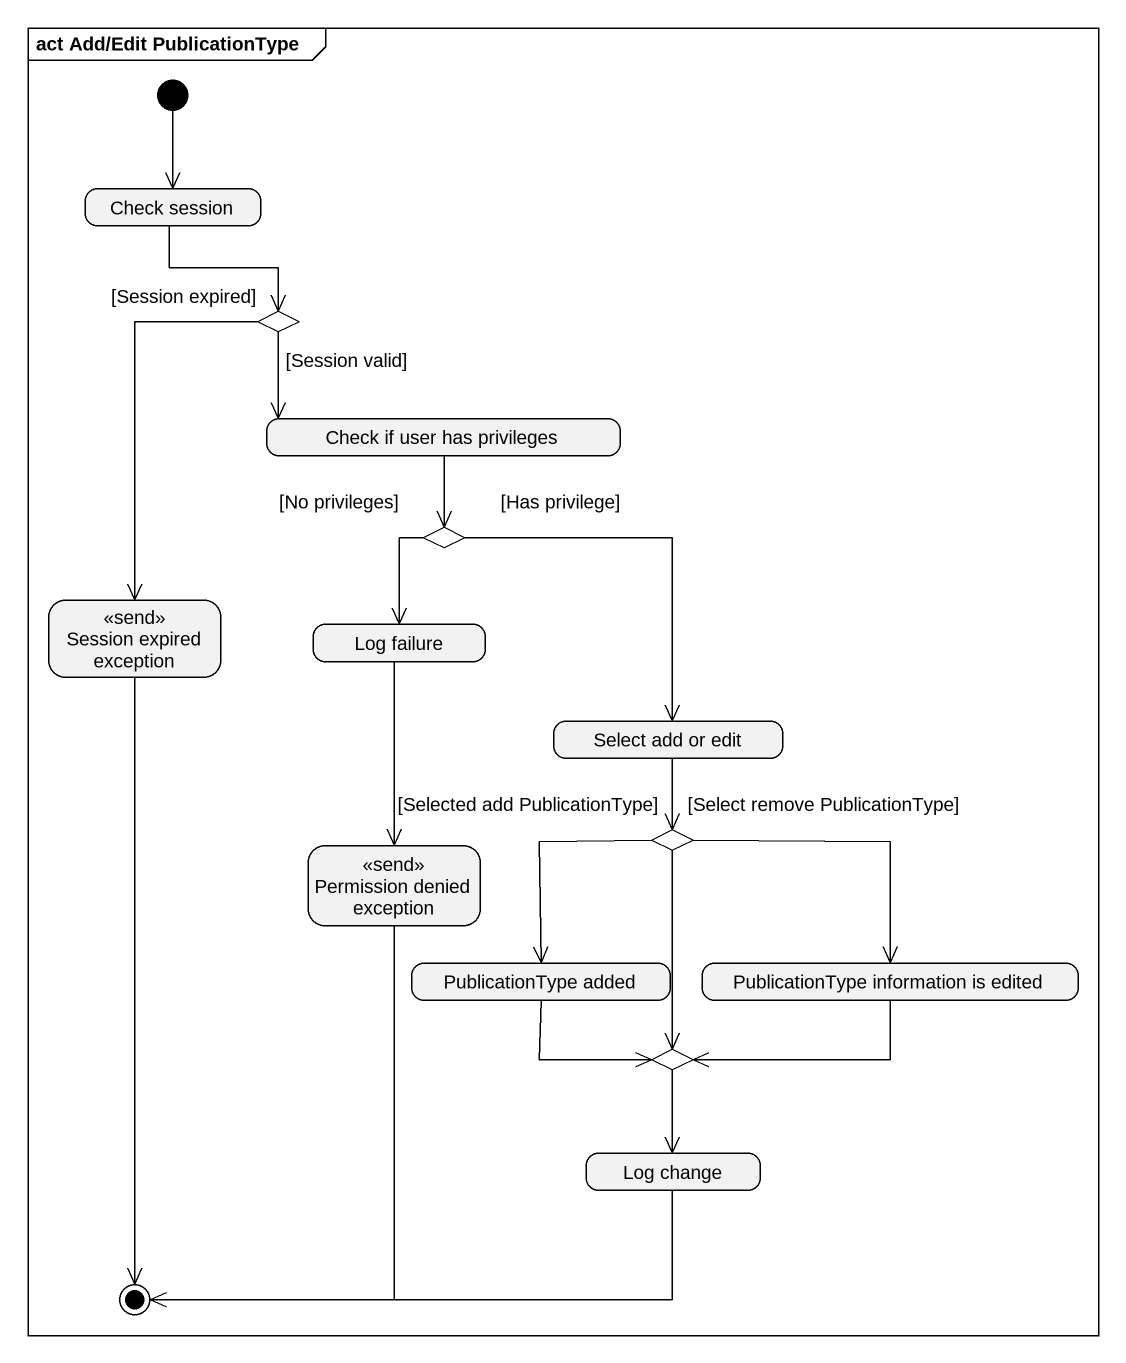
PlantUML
@startuml
mainframe act Add/Edit PublicationType
hide empty description
state "Check session" as Check_session
state choice1 <<choice>>
state "Check if user has privileges" as Check_if_user_has_privileges
state choice2 <<choice>>
state "Session expired exception" as Session_expired_exception <<send>>
state "Log failure" as Log_failure
state "Select add or edit" as Select_add_or_edit
state "Permission denied exception" as Permission_denied_exception <<send>>
state choice3 <<choice>>
state "PublicationType added" as PublicationType_added
state "PublicationType information is edited" as PublicationType_information
state choice4 <<choice>>
state "Log change" as Log_change
[*] --> Check_session
Check_session --> choice1
choice1 --> Check_if_user_has_privileges : [Session valid]
choice1 --> Session_expired_exception : [Session expired]
Check_if_user_has_privileges --> choice2
choice2 --> Log_failure : [No privileges]
choice2 --> Select_add_or_edit : [Has privilege]
Log_failure --> Permission_denied_exception
Select_add_or_edit --> choice3
choice3 --> PublicationType_added : [Selected add PublicationType]
choice3 --> PublicationType_information : [Select remove PublicationType]
choice3 --> choice4
PublicationType_added -right-> choice4
PublicationType_information -left-> choice4
choice4 --> Log_change
Session_expired_exception --> [*]
Permission_denied_exception --> [*]
Log_change -left-> [*]
@enduml
